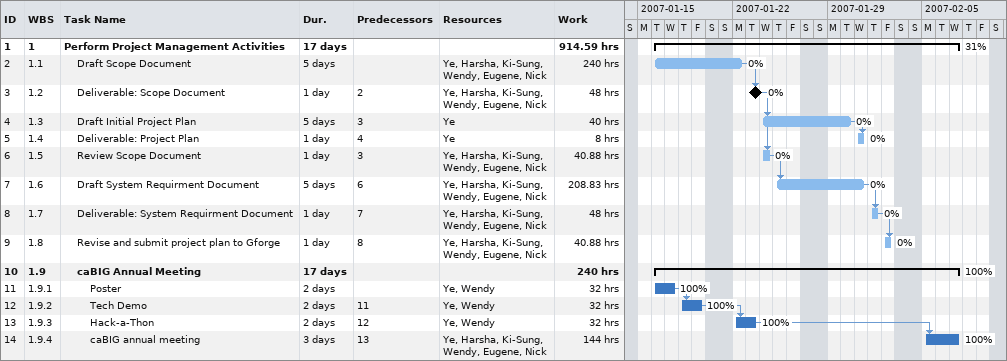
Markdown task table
| ID | WBS | Task | Duration | Start | Finish | Predecessors | Resources | % complete | Work (h) |
|---|---|---|---|---|---|---|---|---|---|
| 1 | 1 | **Perform Project Management Activities** | 17d | 2007-01-16 | 2007-02-07 |  |  | 31 | 914.59 |
| 2 | 1.1 | Draft Scope Document | 5d | 2007-01-16 | 2007-01-22 |  | Ye, Harsha, Ki-Sung, Wendy, Eugene, Nick | 0 | 240 |
| 3 | 1.2 | Deliverable: Scope Document | 1d | 2007-01-23 | 2007-01-23 | 2 | Ye, Harsha, Ki-Sung, Wendy, Eugene, Nick | 0 | 48 |
| 4 | 1.3 | Draft Initial Project Plan | 5d | 2007-01-24 | 2007-01-30 | 3 | Ye | 0 | 40 |
| 5 | 1.4 | Deliverable: Project Plan | 1d | 2007-01-31 | 2007-01-31 | 4 | Ye | 0 | 8 |
| 6 | 1.5 | Review Scope Document | 1d | 2007-01-24 | 2007-01-24 | 3 | Ye, Harsha, Ki-Sung, Wendy, Eugene, Nick | 0 | 40.88 |
| 7 | 1.6 | Draft System Requirment Document | 5d | 2007-01-25 | 2007-01-31 | 6 | Ye, Harsha, Ki-Sung, Wendy, Eugene, Nick | 0 | 208.83 |
| 8 | 1.7 | Deliverable: System Requirment Document | 1d | 2007-02-01 | 2007-02-01 | 7 | Ye, Harsha, Ki-Sung, Wendy, Eugene, Nick | 0 | 48 |
| 9 | 1.8 | Revise and submit project plan to Gforge | 1d | 2007-02-02 | 2007-02-02 | 8 | Ye, Harsha, Ki-Sung, Wendy, Eugene, Nick | 0 | 40.88 |
| 10 | 1.9 | **caBIG Annual Meeting** | 17d | 2007-01-16 | 2007-02-07 |  |  | 100 | 240 |
| 11 | 1.9.1 | Poster | 2d | 2007-01-16 | 2007-01-17 |  | Ye, Wendy | 100 | 32 |
| 12 | 1.9.2 | Tech Demo | 2d | 2007-01-18 | 2007-01-19 | 11 | Ye, Wendy | 100 | 32 |
| 13 | 1.9.3 | Hack-a-Thon | 2d | 2007-01-22 | 2007-01-23 | 12 | Ye, Wendy | 100 | 32 |
| 14 | 1.9.4 | caBIG annual meeting | 3d | 2007-02-05 | 2007-02-07 | 13 | Ye, Harsha, Ki-Sung, Wendy, Eugene, Nick | 100 | 144 |
